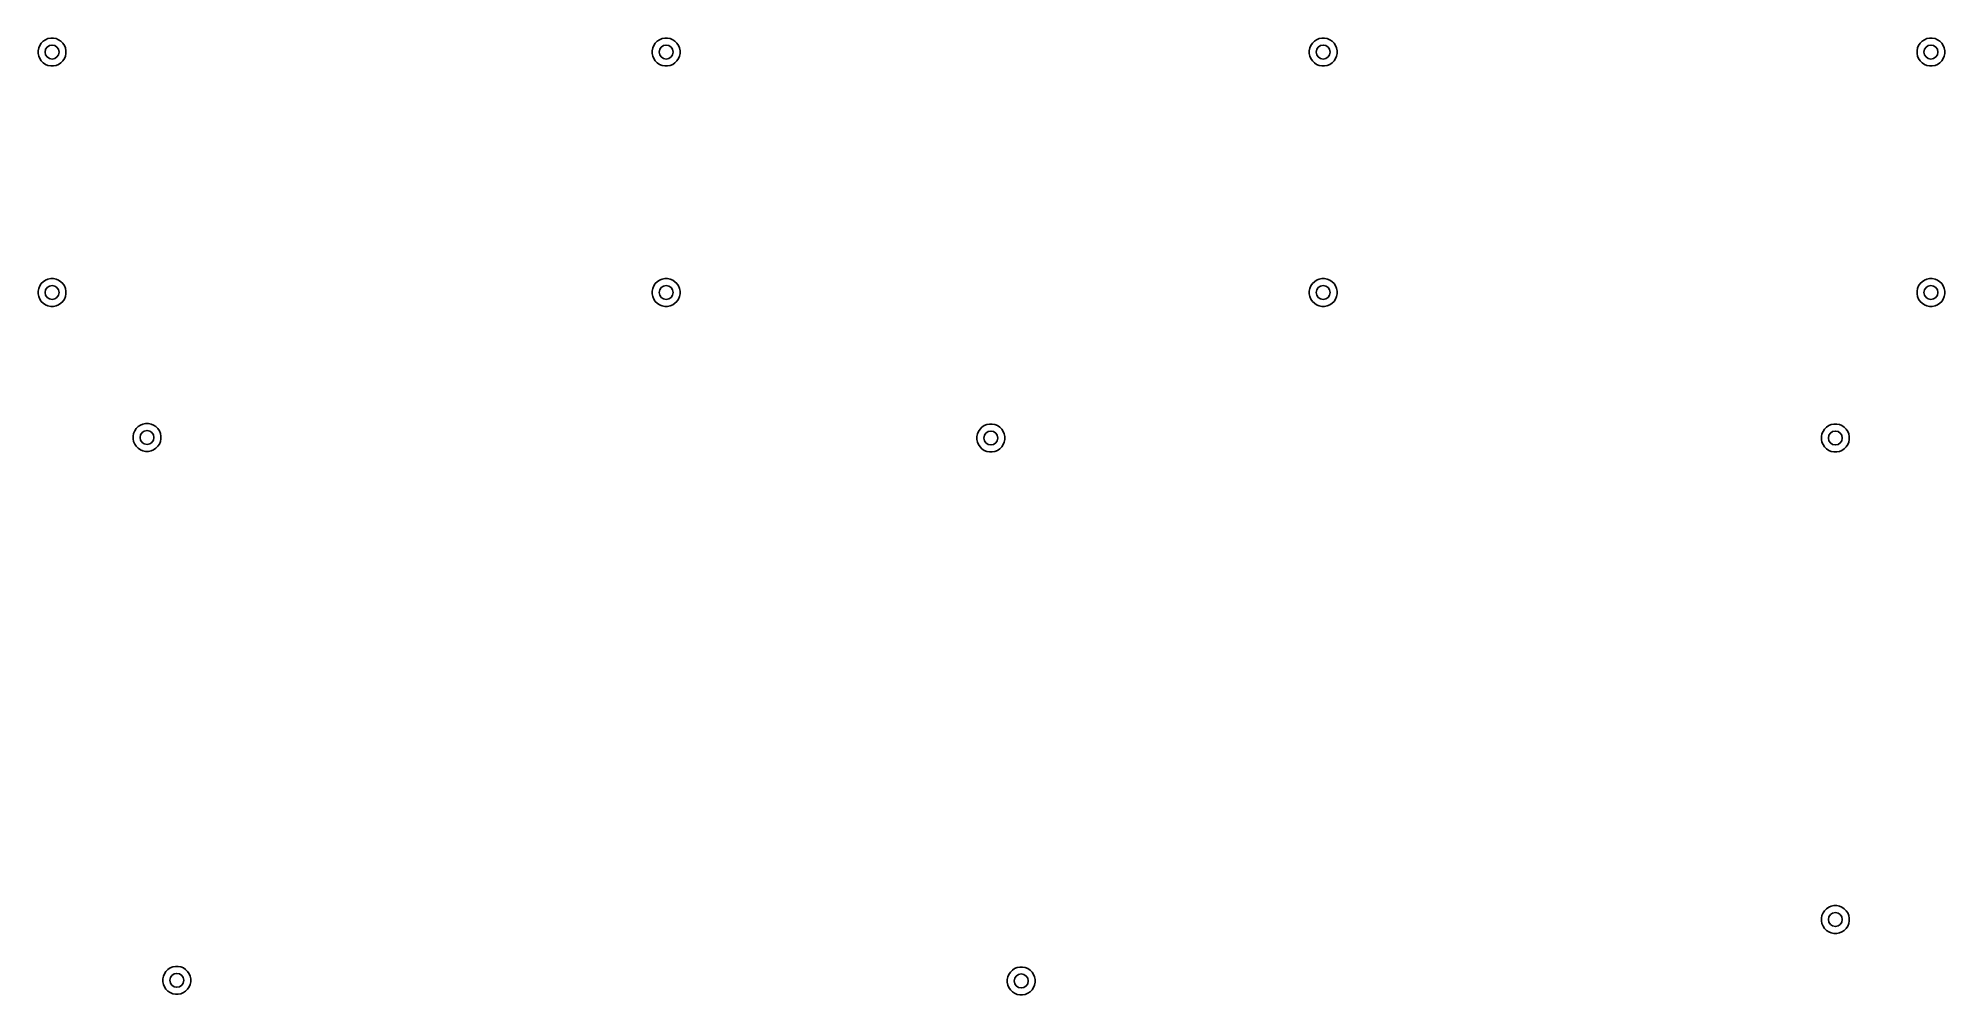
# Model space of a CAD drawing. Extents: x 61 to 362, y -212 to -61.
import ezdxf

# ---------------------------------------------------------------- set-up
doc = ezdxf.new("R2010")
doc.units = 0
doc.layers.add('BLACK', color=7, linetype='CONTINUOUS')

msp = doc.modelspace()

# ---------------------------------------------------------------- linework, layer by layer
at = {"layer": 'BLACK', "linetype": 'CONTINUOUS'}
for p, q in [((61.3, -62.9833), (61.3845, -62.5583)), ((61.3, -63.4167), (61.3, -62.9833)), ((61.3845, -62.5583), (61.5504, -62.1579)), ((61.5504, -62.1579), (61.7911, -61.7976)), ((61.7911, -61.7976), (62.0976, -61.4911)), ((62.0976, -61.4911), (62.4579, -61.2504)), ((62.4579, -61.2504), (62.8583, -61.0845)), ((62.8583, -61.0845), (63.2833, -61)), ((63.2833, -61), (63.7167, -61)), ((63.7167, -61), (64.1417, -61.0845)), ((64.1417, -61.0845), (64.5421, -61.2504)), ((64.5421, -61.2504), (64.9024, -61.4911)), ((64.9024, -61.4911), (65.2089, -61.7976)), ((65.2089, -61.7976), (65.4496, -62.1579)), ((65.4496, -62.1579), (65.6155, -62.5583)), ((65.6155, -62.5583), (65.7, -62.9833)), ((65.7, -62.9833), (65.7, -63.4167)), ((158.3, -62.9833), (158.385, -62.5583)), ((158.3, -63.4167), (158.3, -62.9833)), ((158.385, -62.5583), (158.55, -62.1579)), ((158.55, -62.1579), (158.791, -61.7976)), ((158.791, -61.7976), (159.098, -61.4911)), ((159.098, -61.4911), (159.458, -61.2504)), ((159.458, -61.2504), (159.858, -61.0845)), ((159.858, -61.0845), (160.283, -61)), ((160.283, -61), (160.717, -61)), ((160.717, -61), (161.142, -61.0845)), ((161.142, -61.0845), (161.542, -61.2504)), ((161.542, -61.2504), (161.902, -61.4911)), ((161.902, -61.4911), (162.209, -61.7976)), ((162.209, -61.7976), (162.45, -62.1579)), ((162.45, -62.1579), (162.615, -62.5583)), ((162.615, -62.5583), (162.7, -62.9833)), ((162.7, -62.9833), (162.7, -63.4167)), ((262.1, -62.9833), (262.185, -62.5583)), ((262.1, -63.4167), (262.1, -62.9833)), ((262.185, -62.5583), (262.35, -62.1579)), ((262.35, -62.1579), (262.591, -61.7976)), ((262.591, -61.7976), (262.898, -61.4911)), ((262.898, -61.4911), (263.258, -61.2504)), ((263.258, -61.2504), (263.658, -61.0845)), ((263.658, -61.0845), (264.083, -61)), ((264.083, -61), (264.517, -61)), ((264.517, -61), (264.942, -61.0845)), ((264.942, -61.0845), (265.342, -61.2504)), ((265.342, -61.2504), (265.702, -61.4911)), ((265.702, -61.4911), (266.009, -61.7976)), ((266.009, -61.7976), (266.25, -62.1579)), ((266.25, -62.1579), (266.415, -62.5583)), ((266.415, -62.5583), (266.5, -62.9833)), ((266.5, -62.9833), (266.5, -63.4167)), ((358.1, -62.9833), (358.185, -62.5583)), ((358.1, -63.4167), (358.1, -62.9833)), ((358.185, -62.5583), (358.35, -62.1579)), ((358.35, -62.1579), (358.591, -61.7976)), ((358.591, -61.7976), (358.898, -61.4911)), ((358.898, -61.4911), (359.258, -61.2504)), ((359.258, -61.2504), (359.658, -61.0845)), ((359.658, -61.0845), (360.083, -61)), ((360.083, -61), (360.517, -61)), ((360.517, -61), (360.942, -61.0845)), ((360.942, -61.0845), (361.342, -61.2504)), ((361.342, -61.2504), (361.702, -61.4911)), ((361.702, -61.4911), (362.009, -61.7976)), ((362.009, -61.7976), (362.25, -62.1579)), ((362.25, -62.1579), (362.415, -62.5583)), ((362.415, -62.5583), (362.5, -62.9833)), ((362.5, -62.9833), (362.5, -63.4167)), ((61.3845, -63.8417), (61.3, -63.4167)), ((61.5504, -64.2421), (61.3845, -63.8417)), ((61.7911, -64.6024), (61.5504, -64.2421)), ((62.0976, -64.9089), (61.7911, -64.6024)), ((62.4579, -65.1496), (62.0976, -64.9089)), ((62.8583, -65.3155), (62.4579, -65.1496)), ((63.2833, -65.4), (62.8583, -65.3155)), ((63.7167, -65.4), (63.2833, -65.4)), ((64.1417, -65.3155), (63.7167, -65.4)), ((64.5421, -65.1496), (64.1417, -65.3155)), ((64.9024, -64.9089), (64.5421, -65.1496)), ((65.2089, -64.6024), (64.9024, -64.9089)), ((65.4496, -64.2421), (65.2089, -64.6024)), ((65.6155, -63.8417), (65.4496, -64.2421)), ((65.7, -63.4167), (65.6155, -63.8417)), ((158.385, -63.8417), (158.3, -63.4167)), ((158.55, -64.2421), (158.385, -63.8417)), ((158.791, -64.6024), (158.55, -64.2421)), ((159.098, -64.9089), (158.791, -64.6024)), ((159.458, -65.1496), (159.098, -64.9089)), ((159.858, -65.3155), (159.458, -65.1496)), ((160.283, -65.4), (159.858, -65.3155)), ((160.717, -65.4), (160.283, -65.4)), ((161.142, -65.3155), (160.717, -65.4)), ((161.542, -65.1496), (161.142, -65.3155)), ((161.902, -64.9089), (161.542, -65.1496)), ((162.209, -64.6024), (161.902, -64.9089)), ((162.45, -64.2421), (162.209, -64.6024)), ((162.615, -63.8417), (162.45, -64.2421)), ((162.7, -63.4167), (162.615, -63.8417)), ((262.185, -63.8417), (262.1, -63.4167)), ((262.35, -64.2421), (262.185, -63.8417)), ((262.591, -64.6024), (262.35, -64.2421)), ((262.898, -64.9089), (262.591, -64.6024)), ((263.258, -65.1496), (262.898, -64.9089)), ((263.658, -65.3155), (263.258, -65.1496)), ((264.083, -65.4), (263.658, -65.3155)), ((264.517, -65.4), (264.083, -65.4)), ((264.942, -65.3155), (264.517, -65.4)), ((265.342, -65.1496), (264.942, -65.3155)), ((265.702, -64.9089), (265.342, -65.1496)), ((266.009, -64.6024), (265.702, -64.9089)), ((266.25, -64.2421), (266.009, -64.6024)), ((266.415, -63.8417), (266.25, -64.2421)), ((266.5, -63.4167), (266.415, -63.8417)), ((358.185, -63.8417), (358.1, -63.4167)), ((358.35, -64.2421), (358.185, -63.8417)), ((358.591, -64.6024), (358.35, -64.2421)), ((358.898, -64.9089), (358.591, -64.6024)), ((359.258, -65.1496), (358.898, -64.9089)), ((359.658, -65.3155), (359.258, -65.1496)), ((360.083, -65.4), (359.658, -65.3155)), ((360.517, -65.4), (360.083, -65.4)), ((360.942, -65.3155), (360.517, -65.4)), ((361.342, -65.1496), (360.942, -65.3155)), ((361.702, -64.9089), (361.342, -65.1496)), ((362.009, -64.6024), (361.702, -64.9089)), ((362.25, -64.2421), (362.009, -64.6024)), ((362.415, -63.8417), (362.25, -64.2421)), ((362.5, -63.4167), (362.415, -63.8417)), ((62.0976, -99.4911), (62.4579, -99.2504)), ((62.4579, -99.2504), (62.8583, -99.0845)), ((62.8583, -99.0845), (63.2833, -99)), ((63.2833, -99), (63.7167, -99)), ((63.7167, -99), (64.1417, -99.0845)), ((64.1417, -99.0845), (64.5421, -99.2504)), ((64.5421, -99.2504), (64.9024, -99.4911)), ((159.098, -99.4911), (159.458, -99.2504)), ((159.458, -99.2504), (159.858, -99.0845)), ((159.858, -99.0845), (160.283, -99)), ((160.283, -99), (160.717, -99)), ((160.717, -99), (161.142, -99.0845)), ((161.142, -99.0845), (161.542, -99.2504)), ((161.542, -99.2504), (161.902, -99.4911)), ((262.898, -99.4911), (263.258, -99.2504)), ((263.258, -99.2504), (263.658, -99.0845)), ((263.658, -99.0845), (264.083, -99)), ((264.083, -99), (264.517, -99)), ((264.517, -99), (264.942, -99.0845)), ((264.942, -99.0845), (265.342, -99.2504)), ((265.342, -99.2504), (265.702, -99.4911)), ((358.898, -99.4911), (359.258, -99.2504)), ((359.258, -99.2504), (359.658, -99.0845)), ((359.658, -99.0845), (360.083, -99)), ((360.083, -99), (360.517, -99)), ((360.517, -99), (360.942, -99.0845)), ((360.942, -99.0845), (361.342, -99.2504)), ((361.342, -99.2504), (361.702, -99.4911)), ((61.3, -100.983), (61.3845, -100.558)), ((61.3, -101.417), (61.3, -100.983)), ((61.3845, -101.842), (61.3, -101.417)), ((61.3845, -100.558), (61.5504, -100.158)), ((61.5504, -102.242), (61.3845, -101.842)), ((61.5504, -100.158), (61.7911, -99.7976)), ((61.7911, -102.602), (61.5504, -102.242)), ((61.7911, -99.7976), (62.0976, -99.4911)), ((64.9024, -99.4911), (65.2089, -99.7976)), ((65.2089, -99.7976), (65.4496, -100.158)), ((65.4496, -102.242), (65.2089, -102.602)), ((65.4496, -100.158), (65.6155, -100.558)), ((65.6155, -101.842), (65.4496, -102.242)), ((65.6155, -100.558), (65.7, -100.983)), ((65.7, -101.417), (65.6155, -101.842)), ((65.7, -100.983), (65.7, -101.417)), ((158.3, -100.983), (158.385, -100.558)), ((158.3, -101.417), (158.3, -100.983)), ((158.385, -101.842), (158.3, -101.417)), ((158.385, -100.558), (158.55, -100.158)), ((158.55, -102.242), (158.385, -101.842)), ((158.55, -100.158), (158.791, -99.7976)), ((158.791, -102.602), (158.55, -102.242)), ((158.791, -99.7976), (159.098, -99.4911)), ((161.902, -99.4911), (162.209, -99.7976)), ((162.209, -99.7976), (162.45, -100.158)), ((162.45, -102.242), (162.209, -102.602)), ((162.45, -100.158), (162.615, -100.558)), ((162.615, -101.842), (162.45, -102.242)), ((162.615, -100.558), (162.7, -100.983)), ((162.7, -101.417), (162.615, -101.842)), ((162.7, -100.983), (162.7, -101.417)), ((262.1, -100.983), (262.185, -100.558)), ((262.1, -101.417), (262.1, -100.983)), ((262.185, -101.842), (262.1, -101.417)), ((262.185, -100.558), (262.35, -100.158)), ((262.35, -102.242), (262.185, -101.842)), ((262.35, -100.158), (262.591, -99.7976)), ((262.591, -102.602), (262.35, -102.242)), ((262.591, -99.7976), (262.898, -99.4911)), ((265.702, -99.4911), (266.009, -99.7976)), ((266.009, -99.7976), (266.25, -100.158)), ((266.25, -102.242), (266.009, -102.602)), ((266.25, -100.158), (266.415, -100.558)), ((266.415, -101.842), (266.25, -102.242)), ((266.415, -100.558), (266.5, -100.983)), ((266.5, -101.417), (266.415, -101.842)), ((266.5, -100.983), (266.5, -101.417)), ((358.1, -100.983), (358.185, -100.558)), ((358.1, -101.417), (358.1, -100.983)), ((358.185, -101.842), (358.1, -101.417)), ((358.185, -100.558), (358.35, -100.158)), ((358.35, -102.242), (358.185, -101.842)), ((358.35, -100.158), (358.591, -99.7976)), ((358.591, -102.602), (358.35, -102.242)), ((358.591, -99.7976), (358.898, -99.4911)), ((361.702, -99.4911), (362.009, -99.7976)), ((362.009, -99.7976), (362.25, -100.158)), ((362.25, -102.242), (362.009, -102.602)), ((362.25, -100.158), (362.415, -100.558)), ((362.415, -101.842), (362.25, -102.242)), ((362.415, -100.558), (362.5, -100.983)), ((362.5, -101.417), (362.415, -101.842)), ((362.5, -100.983), (362.5, -101.417)), ((62.0976, -102.909), (61.7911, -102.602)), ((62.4579, -103.15), (62.0976, -102.909)), ((62.8583, -103.315), (62.4579, -103.15)), ((63.2833, -103.4), (62.8583, -103.315)), ((63.7167, -103.4), (63.2833, -103.4)), ((64.1417, -103.315), (63.7167, -103.4)), ((64.5421, -103.15), (64.1417, -103.315)), ((64.9024, -102.909), (64.5421, -103.15)), ((65.2089, -102.602), (64.9024, -102.909)), ((159.098, -102.909), (158.791, -102.602)), ((159.458, -103.15), (159.098, -102.909)), ((159.858, -103.315), (159.458, -103.15)), ((160.283, -103.4), (159.858, -103.315)), ((160.717, -103.4), (160.283, -103.4)), ((161.142, -103.315), (160.717, -103.4)), ((161.542, -103.15), (161.142, -103.315)), ((161.902, -102.909), (161.542, -103.15)), ((162.209, -102.602), (161.902, -102.909)), ((262.898, -102.909), (262.591, -102.602)), ((263.258, -103.15), (262.898, -102.909)), ((263.658, -103.315), (263.258, -103.15)), ((264.083, -103.4), (263.658, -103.315)), ((264.517, -103.4), (264.083, -103.4)), ((264.942, -103.315), (264.517, -103.4)), ((265.342, -103.15), (264.942, -103.315)), ((265.702, -102.909), (265.342, -103.15)), ((266.009, -102.602), (265.702, -102.909)), ((358.898, -102.909), (358.591, -102.602)), ((359.258, -103.15), (358.898, -102.909)), ((359.658, -103.315), (359.258, -103.15)), ((360.083, -103.4), (359.658, -103.315)), ((360.517, -103.4), (360.083, -103.4)), ((360.942, -103.315), (360.517, -103.4)), ((361.342, -103.15), (360.942, -103.315)), ((361.702, -102.909), (361.342, -103.15)), ((362.009, -102.602), (361.702, -102.909)), ((76.3, -123.883), (76.3845, -123.458)), ((76.3845, -123.458), (76.5504, -123.058)), ((76.5504, -123.058), (76.7911, -122.698)), ((76.7911, -122.698), (77.0976, -122.391)), ((77.0976, -122.391), (77.4579, -122.15)), ((77.4579, -122.15), (77.8583, -121.985)), ((77.8583, -121.985), (78.2833, -121.9)), ((78.2833, -121.9), (78.7167, -121.9)), ((78.7167, -121.9), (79.1417, -121.985)), ((79.1417, -121.985), (79.5421, -122.15)), ((79.5421, -122.15), (79.9024, -122.391)), ((79.9024, -122.391), (80.2089, -122.698)), ((80.2089, -122.698), (80.4496, -123.058)), ((80.4496, -123.058), (80.6155, -123.458)), ((80.6155, -123.458), (80.7, -123.883)), ((209.685, -123.55), (209.85, -123.15)), ((209.85, -123.15), (210.091, -122.79)), ((210.091, -122.79), (210.398, -122.483)), ((210.398, -122.483), (210.758, -122.242)), ((210.758, -122.242), (211.158, -122.077)), ((211.158, -122.077), (211.583, -121.992)), ((211.583, -121.992), (212.017, -121.992)), ((212.017, -121.992), (212.442, -122.077)), ((212.442, -122.077), (212.842, -122.242)), ((212.842, -122.242), (213.202, -122.483)), ((213.202, -122.483), (213.509, -122.79)), ((213.509, -122.79), (213.75, -123.15)), ((213.75, -123.15), (213.915, -123.55)), ((343.085, -123.55), (343.25, -123.15)), ((343.25, -123.15), (343.491, -122.79)), ((343.491, -122.79), (343.798, -122.483)), ((343.798, -122.483), (344.158, -122.242)), ((344.158, -122.242), (344.558, -122.077)), ((344.558, -122.077), (344.983, -121.992)), ((344.983, -121.992), (345.417, -121.992)), ((345.417, -121.992), (345.842, -122.077)), ((345.842, -122.077), (346.242, -122.242)), ((346.242, -122.242), (346.602, -122.483)), ((346.602, -122.483), (346.909, -122.79)), ((346.909, -122.79), (347.15, -123.15)), ((347.15, -123.15), (347.315, -123.55)), ((76.3, -124.317), (76.3, -123.883)), ((76.3845, -124.742), (76.3, -124.317)), ((76.5504, -125.142), (76.3845, -124.742)), ((76.7911, -125.502), (76.5504, -125.142)), ((77.0976, -125.809), (76.7911, -125.502)), ((77.4579, -126.05), (77.0976, -125.809)), ((77.8583, -126.215), (77.4579, -126.05)), ((78.2833, -126.3), (77.8583, -126.215)), ((78.7167, -126.3), (78.2833, -126.3)), ((79.1417, -126.215), (78.7167, -126.3)), ((79.5421, -126.05), (79.1417, -126.215)), ((79.9024, -125.809), (79.5421, -126.05)), ((80.2089, -125.502), (79.9024, -125.809)), ((80.4496, -125.142), (80.2089, -125.502)), ((80.6155, -124.742), (80.4496, -125.142)), ((80.7, -124.317), (80.6155, -124.742)), ((80.7, -123.883), (80.7, -124.317)), ((209.6, -123.975), (209.685, -123.55)), ((209.6, -124.409), (209.6, -123.975)), ((209.685, -124.834), (209.6, -124.409)), ((209.85, -125.234), (209.685, -124.834)), ((210.091, -125.594), (209.85, -125.234)), ((210.398, -125.901), (210.091, -125.594)), ((210.758, -126.142), (210.398, -125.901)), ((211.158, -126.307), (210.758, -126.142)), ((211.583, -126.392), (211.158, -126.307)), ((212.017, -126.392), (211.583, -126.392)), ((212.442, -126.307), (212.017, -126.392)), ((212.842, -126.142), (212.442, -126.307)), ((213.202, -125.901), (212.842, -126.142)), ((213.509, -125.594), (213.202, -125.901)), ((213.75, -125.234), (213.509, -125.594)), ((213.915, -124.834), (213.75, -125.234)), ((213.915, -123.55), (214, -123.975)), ((214, -124.409), (213.915, -124.834)), ((214, -123.975), (214, -124.409)), ((343, -123.975), (343.085, -123.55)), ((343, -124.409), (343, -123.975)), ((343.085, -124.834), (343, -124.409)), ((343.25, -125.234), (343.085, -124.834)), ((343.491, -125.594), (343.25, -125.234)), ((343.798, -125.901), (343.491, -125.594)), ((344.158, -126.142), (343.798, -125.901)), ((344.558, -126.307), (344.158, -126.142)), ((344.983, -126.392), (344.558, -126.307)), ((345.417, -126.392), (344.983, -126.392)), ((345.842, -126.307), (345.417, -126.392)), ((346.242, -126.142), (345.842, -126.307)), ((346.602, -125.901), (346.242, -126.142)), ((346.909, -125.594), (346.602, -125.901)), ((347.15, -125.234), (346.909, -125.594)), ((347.315, -124.834), (347.15, -125.234)), ((347.315, -123.55), (347.4, -123.975)), ((347.4, -124.409), (347.315, -124.834)), ((347.4, -123.975), (347.4, -124.409)), ((343.491, -198.89), (343.798, -198.583)), ((343.798, -198.583), (344.158, -198.342)), ((344.158, -198.342), (344.558, -198.177)), ((344.558, -198.177), (344.983, -198.092)), ((344.983, -198.092), (345.417, -198.092)), ((345.417, -198.092), (345.842, -198.177)), ((345.842, -198.177), (346.242, -198.342)), ((346.242, -198.342), (346.602, -198.583)), ((346.602, -198.583), (346.909, -198.89)), ((343, -200.075), (343.085, -199.65)), ((343, -200.509), (343, -200.075)), ((343.085, -200.934), (343, -200.509)), ((343.085, -199.65), (343.25, -199.25)), ((343.25, -201.334), (343.085, -200.934)), ((343.25, -199.25), (343.491, -198.89)), ((343.491, -201.694), (343.25, -201.334)), ((343.798, -202.001), (343.491, -201.694)), ((346.909, -201.694), (346.602, -202.001)), ((346.909, -198.89), (347.15, -199.25)), ((347.15, -201.334), (346.909, -201.694)), ((347.15, -199.25), (347.315, -199.65)), ((347.315, -200.934), (347.15, -201.334)), ((347.315, -199.65), (347.4, -200.075)), ((347.4, -200.509), (347.315, -200.934)), ((347.4, -200.075), (347.4, -200.509)), ((344.158, -202.242), (343.798, -202.001)), ((344.558, -202.407), (344.158, -202.242)), ((344.983, -202.492), (344.558, -202.407)), ((345.417, -202.492), (344.983, -202.492)), ((345.842, -202.407), (345.417, -202.492)), ((346.242, -202.242), (345.842, -202.407)), ((346.602, -202.001), (346.242, -202.242)), ((82.1579, -207.942), (82.5583, -207.777)), ((82.5583, -207.777), (82.9833, -207.692)), ((82.9833, -207.692), (83.4167, -207.692)), ((83.4167, -207.692), (83.8417, -207.777)), ((83.8417, -207.777), (84.2421, -207.942)), ((215.958, -207.877), (216.383, -207.792)), ((216.383, -207.792), (216.817, -207.792)), ((216.817, -207.792), (217.242, -207.877)), ((81, -209.675), (81.0845, -209.25)), ((81, -210.109), (81, -209.675)), ((81.0845, -210.534), (81, -210.109)), ((81.0845, -209.25), (81.2504, -208.85)), ((81.2504, -210.934), (81.0845, -210.534)), ((81.2504, -208.85), (81.4911, -208.49)), ((81.4911, -208.49), (81.7976, -208.183)), ((81.7976, -208.183), (82.1579, -207.942)), ((84.2421, -207.942), (84.6024, -208.183)), ((84.6024, -208.183), (84.9089, -208.49)), ((84.9089, -208.49), (85.1496, -208.85)), ((85.1496, -208.85), (85.3155, -209.25)), ((85.3155, -210.534), (85.1496, -210.934)), ((85.3155, -209.25), (85.4, -209.675)), ((85.4, -210.109), (85.3155, -210.534)), ((85.4, -209.675), (85.4, -210.109)), ((214.4, -209.775), (214.485, -209.35)), ((214.4, -210.209), (214.4, -209.775)), ((214.485, -210.634), (214.4, -210.209)), ((214.485, -209.35), (214.65, -208.95)), ((214.65, -211.034), (214.485, -210.634)), ((214.65, -208.95), (214.891, -208.59)), ((214.891, -208.59), (215.198, -208.283)), ((215.198, -208.283), (215.558, -208.042)), ((215.558, -208.042), (215.958, -207.877)), ((217.242, -207.877), (217.642, -208.042)), ((217.642, -208.042), (218.002, -208.283)), ((218.002, -208.283), (218.309, -208.59)), ((218.309, -208.59), (218.55, -208.95)), ((218.55, -208.95), (218.715, -209.35)), ((218.715, -210.634), (218.55, -211.034)), ((218.715, -209.35), (218.8, -209.775)), ((218.8, -210.209), (218.715, -210.634)), ((218.8, -209.775), (218.8, -210.209)), ((81.4911, -211.294), (81.2504, -210.934)), ((81.7976, -211.601), (81.4911, -211.294)), ((82.1579, -211.842), (81.7976, -211.601)), ((82.5583, -212.007), (82.1579, -211.842)), ((82.9833, -212.092), (82.5583, -212.007)), ((83.4167, -212.092), (82.9833, -212.092)), ((83.8417, -212.007), (83.4167, -212.092)), ((84.2421, -211.842), (83.8417, -212.007)), ((84.6024, -211.601), (84.2421, -211.842)), ((84.9089, -211.294), (84.6024, -211.601)), ((85.1496, -210.934), (84.9089, -211.294)), ((214.891, -211.394), (214.65, -211.034)), ((215.198, -211.701), (214.891, -211.394)), ((215.558, -211.942), (215.198, -211.701)), ((215.958, -212.107), (215.558, -211.942)), ((216.383, -212.192), (215.958, -212.107)), ((216.817, -212.192), (216.383, -212.192)), ((217.242, -212.107), (216.817, -212.192)), ((217.642, -211.942), (217.242, -212.107)), ((218.002, -211.701), (217.642, -211.942)), ((218.309, -211.394), (218.002, -211.701)), ((218.55, -211.034), (218.309, -211.394))]:
    msp.add_line(p, q, dxfattribs=at)
at = {"layer": 'BLACK'}
for centre in [(63.5, -63.2), (160.5, -63.2), (264.3, -63.2), (360.3, -63.2), (63.5, -101.2), (160.5, -101.2), (264.3, -101.2), (360.3, -101.2), (78.5, -124.1), (211.8, -124.192), (345.2, -124.192), (345.2, -200.292), (83.2, -209.892), (216.6, -209.992)]:
    msp.add_circle(centre, 1.1, dxfattribs=at)

doc.saveas('drawing.dxf')
